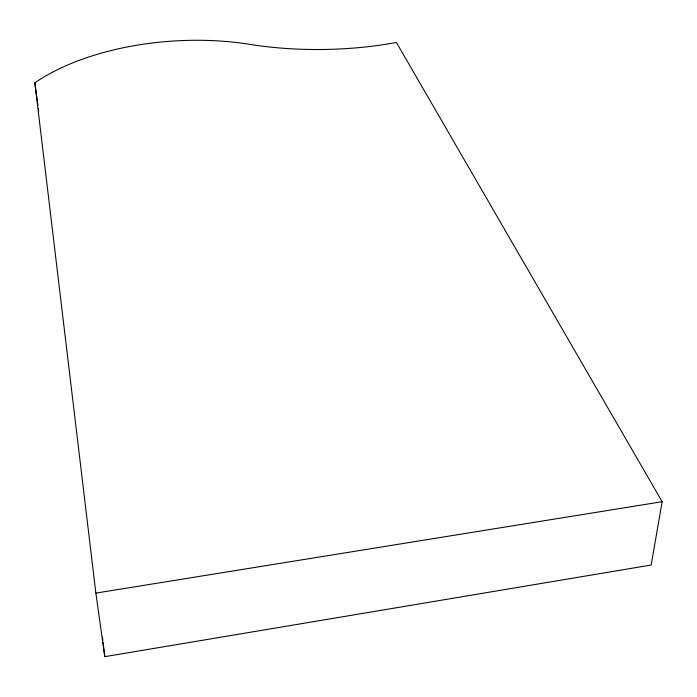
<?xml version="1.0" encoding="UTF-8"?>
<svg xmlns="http://www.w3.org/2000/svg" width="697" height="697" viewBox="0 0 697 697"><rect width="100%" height="100%" fill="white"/><g stroke="black" fill="none" stroke-linecap="round" stroke-linejoin="round"><path stroke-width="1.05" d="M662.15 501.692L651.164 565.032L104.794 656.661L95.864 593.103L34.85 82.804A182.788 90.749 -3.8 0 1 249.509 44.329A189.619 77.942 -0.9 0 0 396.41 42.465L662.15 501.692L95.864 593.103M34.85 82.804L37.342 101.117M37.629 103.278L37.926 105.43M38.361 108.662L38.657 110.814M102.45 637.197L102.842 640.438M103.104 642.608L104.794 656.661"/></g></svg>
